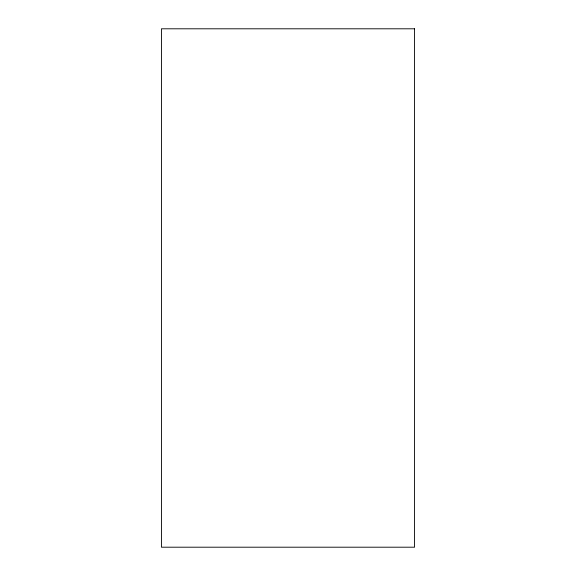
<?xml version="1.0" encoding="UTF-8"?>
<svg xmlns="http://www.w3.org/2000/svg" width="576" height="576" viewBox="0 0 576 576"><rect width="100%" height="100%" fill="white"/><g stroke="black" fill="none" stroke-linecap="round" stroke-linejoin="round"><path stroke-width="0.86" d="M414.569 28.8L161.431 28.8L161.431 547.2L414.569 547.2L414.569 28.8"/></g></svg>
